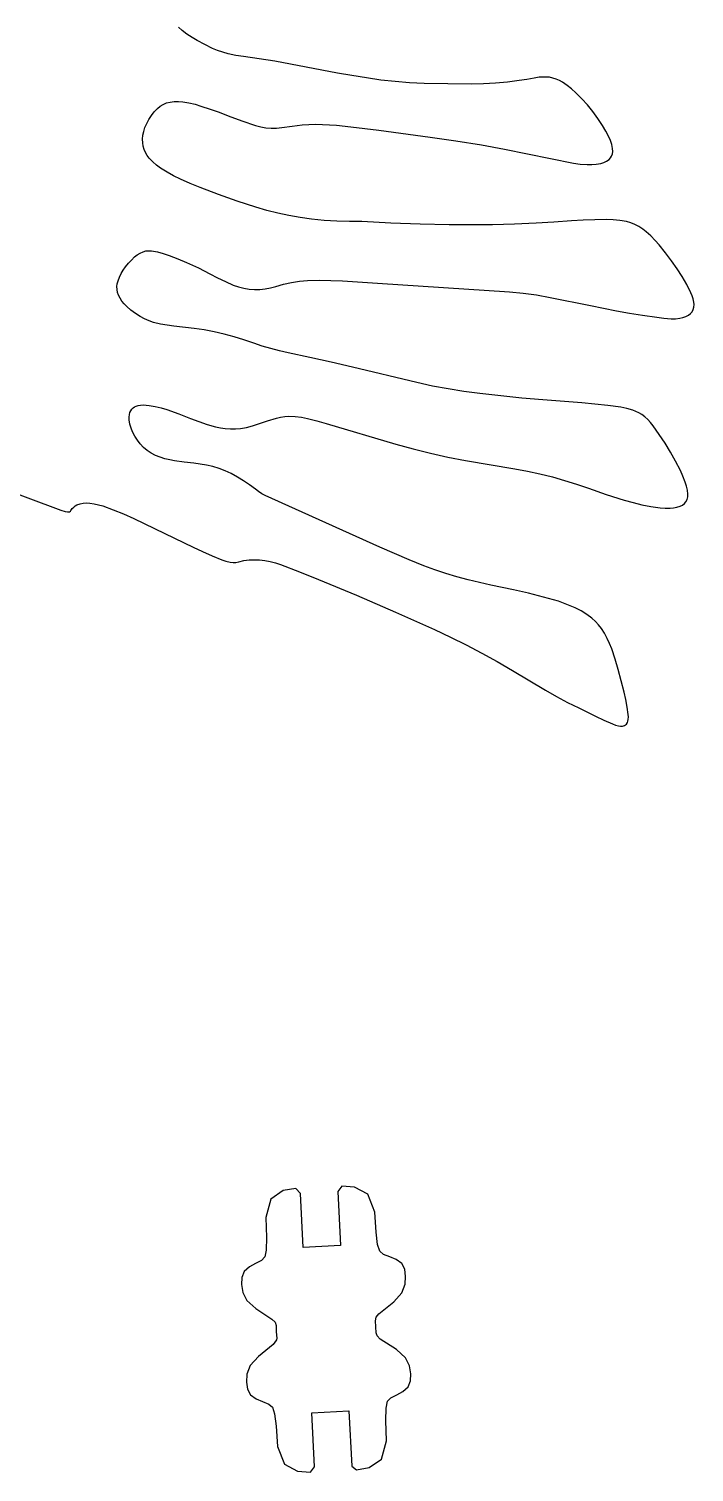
# Model space of a CAD drawing. Extents: x 31.2 to 77.5, y -5 to 41.3.
# Drawn here: x 67.5 to 77.17, y -0.69 to 20.3 of the extents above; entities that cross this region are included whole.
import ezdxf

# ---------------------------------------------------------------- set-up
doc = ezdxf.new("R2010")
doc.units = 0

msp = doc.modelspace()

# ---------------------------------------------------------------- linework, layer by layer
at = {"layer": '5'}
for p, q in [((69.726409, 20.274428), (69.674868, 20.31962)), ((69.797795, 20.221234), (69.726409, 20.274428)), ((69.871788, 20.17173), (69.797795, 20.221234)), ((69.948198, 20.126044), (69.871788, 20.17173)), ((70.057915, 20.067588), (69.948198, 20.126044)), ((70.169986, 20.013781), (70.057915, 20.067588)), ((70.243179, 19.982727), (70.169986, 20.013781)), ((70.318238, 19.956504), (70.243179, 19.982727)), ((70.394845, 19.935222), (70.318238, 19.956504)), ((70.506717, 19.911505), (70.394845, 19.935222)), ((70.619703, 19.893843), (70.506717, 19.911505)), ((70.848395, 19.861358), (70.619703, 19.893843)), ((71.076483, 19.824873), (70.848395, 19.861358)), ((71.303897, 19.7844), (71.076483, 19.824873)), ((71.988092, 19.654986), (71.303897, 19.7844)), ((72.196716, 19.616732), (71.988092, 19.654986)), ((72.40609, 19.582825), (72.196716, 19.616732)), ((72.616124, 19.55328), (72.40609, 19.582825)), ((72.824874, 19.529647), (72.616124, 19.55328)), ((73.034296, 19.512996), (72.824874, 19.529647)), ((74.455077, 19.523606), (74.282308, 19.508092)), ((74.627223, 19.544951), (74.455077, 19.523606)), ((74.736901, 19.562514), (74.627223, 19.544951)), ((74.846249, 19.582022), (74.736901, 19.562514)), ((74.918832, 19.592267), (74.846249, 19.582022)), ((74.992053, 19.595692), (74.918832, 19.592267)), ((75.065275, 19.592267), (74.992053, 19.595692)), ((75.115738, 19.581723), (75.065275, 19.592267)), ((75.16482, 19.565958), (75.115738, 19.581723)), ((75.211983, 19.545143), (75.16482, 19.565958)), ((75.25671, 19.519508), (75.211983, 19.545143)), ((73.244157, 19.503347), (73.034296, 19.512996)), ((73.589886, 19.495984), (73.244157, 19.503347)), ((73.93569, 19.494626), (73.589886, 19.495984)), ((74.109113, 19.498429), (73.93569, 19.494626)), ((74.282308, 19.508092), (74.109113, 19.498429)), ((75.323984, 19.473582), (75.25671, 19.519508)), ((75.387899, 19.423087), (75.323984, 19.473582)), ((75.448145, 19.368266), (75.387899, 19.423087)), ((75.535422, 19.281195), (75.448145, 19.368266)), ((69.322377, 19.08883), (69.367962, 19.137466)), ((69.367962, 19.137466), (69.408783, 19.170783)), ((69.408783, 19.170783), (69.453793, 19.198177)), ((69.453793, 19.198177), (69.502141, 19.219127)), ((69.502141, 19.219127), (69.552908, 19.233238)), ((69.552908, 19.233238), (69.614354, 19.240448)), ((69.614354, 19.240448), (69.676215, 19.241403)), ((69.676215, 19.241403), (69.737854, 19.236092)), ((69.737854, 19.236092), (69.826914, 19.22002)), ((69.826914, 19.22002), (69.915107, 19.199722)), ((69.915107, 19.199722), (70.002232, 19.175244)), ((70.002232, 19.175244), (70.135624, 19.131492)), ((70.135624, 19.131492), (70.267842, 19.084313)), ((75.618335, 19.18996), (75.535422, 19.281195)), ((75.696686, 19.094778), (75.618335, 19.18996)), ((69.187361, 18.860388), (69.213458, 18.921727)), ((69.213458, 18.921727), (69.244827, 18.980544)), ((69.244827, 18.980544), (69.281227, 19.036388)), ((69.281227, 19.036388), (69.322377, 19.08883)), ((70.267842, 19.084313), (70.398799, 19.03374)), ((70.398799, 19.03374), (70.595829, 18.958718)), ((70.595829, 18.958718), (70.795367, 18.890648)), ((70.795367, 18.890648), (70.870314, 18.871338)), ((71.325493, 18.884313), (71.473345, 18.90078)), ((71.473345, 18.90078), (71.571573, 18.907871)), ((71.571573, 18.907871), (71.670026, 18.910282)), ((71.670026, 18.910282), (71.768482, 18.90801)), ((71.768482, 18.90801), (71.973589, 18.894392)), ((71.973589, 18.894392), (72.178082, 18.873494)), ((75.770287, 18.995877), (75.696686, 19.094778)), ((75.838961, 18.893494), (75.770287, 18.995877)), ((75.887095, 18.810827), (75.838961, 18.893494)), ((69.153839, 18.694768), (69.158692, 18.75113)), ((69.155418, 18.63822), (69.153839, 18.694768)), ((69.158692, 18.75113), (69.169914, 18.806576)), ((69.169914, 18.806576), (69.187361, 18.860388)), ((70.870314, 18.871338), (70.9467, 18.858881)), ((70.9467, 18.858881), (71.0239, 18.853379)), ((71.0239, 18.853379), (71.10128, 18.854878)), ((71.10128, 18.854878), (71.178209, 18.863365)), ((71.178209, 18.863365), (71.325493, 18.884313)), ((72.178082, 18.873494), (72.587681, 18.823502)), ((72.587681, 18.823502), (73.333974, 18.72381)), ((73.333974, 18.72381), (73.707544, 18.670254)), ((75.930318, 18.725491), (75.887095, 18.810827)), ((75.953215, 18.671176), (75.930318, 18.725491)), ((69.163968, 18.590043), (69.155418, 18.63822)), ((69.177926, 18.543146), (69.163968, 18.590043)), ((69.19711, 18.498133), (69.177926, 18.543146)), ((69.221273, 18.455586), (69.19711, 18.498133)), ((73.707544, 18.670254), (74.080268, 18.611103)), ((74.080268, 18.611103), (74.414586, 18.547435)), ((74.414586, 18.547435), (74.748246, 18.480403)), ((74.748246, 18.480403), (75.416224, 18.344111)), ((75.971141, 18.615024), (75.953215, 18.671176)), ((75.97057, 18.447203), (75.981311, 18.479111)), ((75.98395, 18.557489), (75.971141, 18.615024)), ((75.981311, 18.479111), (75.985975, 18.515771)), ((75.985975, 18.515771), (75.98395, 18.557489)), ((69.250105, 18.416052), (69.221273, 18.455586)), ((69.300649, 18.362354), (69.250105, 18.416052)), ((69.355838, 18.313442), (69.300649, 18.362354)), ((69.415221, 18.269716), (69.355838, 18.313442)), ((69.508179, 18.211651), (69.415221, 18.269716)), ((75.416224, 18.344111), (75.51502, 18.330333)), ((75.51502, 18.330333), (75.614491, 18.322855)), ((75.614491, 18.322855), (75.680931, 18.322734)), ((75.680931, 18.322734), (75.747164, 18.327971)), ((75.747164, 18.327971), (75.812758, 18.338534)), ((75.812758, 18.338534), (75.855908, 18.351198)), ((75.855908, 18.351198), (75.896444, 18.370666)), ((75.896444, 18.370666), (75.933303, 18.396428)), ((75.933303, 18.396428), (75.954364, 18.419743)), ((75.954364, 18.419743), (75.97057, 18.447203)), ((69.60393, 18.158319), (69.508179, 18.211651)), ((69.702236, 18.109854), (69.60393, 18.158319)), ((69.844828, 18.047004), (69.702236, 18.109854)), ((69.98925, 17.988478), (69.844828, 18.047004)), ((70.257119, 17.887976), (69.98925, 17.988478)), ((70.527058, 17.793176), (70.257119, 17.887976)), ((70.798947, 17.704121), (70.527058, 17.793176)), ((70.958002, 17.656871), (70.798947, 17.704121)), ((71.11873, 17.61567), (70.958002, 17.656871)), ((71.280901, 17.580576), (71.11873, 17.61567)), ((71.444284, 17.55164), (71.280901, 17.580576)), ((71.608644, 17.528904), (71.444284, 17.55164)), ((71.791613, 17.511401), (71.608644, 17.528904)), ((71.975132, 17.501146), (71.791613, 17.511401)), ((72.158346, 17.496077), (71.975132, 17.501146)), ((72.34162, 17.494047), (72.158346, 17.496077)), ((72.76355, 17.473754), (72.34162, 17.494047)), ((73.185697, 17.458631), (72.76355, 17.473754)), ((73.607998, 17.44868), (73.185697, 17.458631)), ((73.924699, 17.446006), (73.607998, 17.44868)), ((74.241397, 17.449014), (73.924699, 17.446006)), ((74.55799, 17.457703), (74.241397, 17.449014)), ((74.874376, 17.472069), (74.55799, 17.457703)), ((75.129704, 17.486872), (74.874376, 17.472069)), ((75.384881, 17.504072), (75.129704, 17.486872)), ((75.554893, 17.514574), (75.384881, 17.504072)), ((75.725085, 17.521556), (75.554893, 17.514574)), ((75.895386, 17.525014), (75.725085, 17.521556)), ((75.992542, 17.52154), (75.895386, 17.525014)), ((76.089189, 17.511025), (75.992542, 17.52154)), ((76.184818, 17.493524), (76.089189, 17.511025)), ((76.24769, 17.474939), (76.184818, 17.493524)), ((76.308578, 17.45063), (76.24769, 17.474939)), ((76.366962, 17.420805), (76.308578, 17.45063)), ((76.422344, 17.385718), (76.366962, 17.420805)), ((76.474251, 17.345668), (76.422344, 17.385718)), ((76.539754, 17.285355), (76.474251, 17.345668)), ((76.601886, 17.221575), (76.539754, 17.285355)), ((76.660464, 17.154516), (76.601886, 17.221575)), ((69.037851, 16.979868), (69.075122, 17.010772)), ((69.075122, 17.010772), (69.116243, 17.036332)), ((69.116243, 17.036332), (69.160452, 17.056075)), ((69.160452, 17.056075), (69.200499, 17.066622)), ((69.200499, 17.066622), (69.241694, 17.070878)), ((69.241694, 17.070878), (69.283052, 17.068743)), ((69.283052, 17.068743), (69.369566, 17.052054)), ((69.369566, 17.052054), (69.454811, 17.029772)), ((69.454811, 17.029772), (69.538426, 17.001993)), ((69.538426, 17.001993), (69.666943, 16.952565)), ((76.75228, 17.0416), (76.660464, 17.154516)), ((76.840442, 16.925808), (76.75228, 17.0416)), ((68.8732, 16.789588), (68.907062, 16.837727)), ((68.907062, 16.837727), (68.947505, 16.887946)), ((68.947505, 16.887946), (68.991165, 16.935394)), ((68.991165, 16.935394), (69.037851, 16.979868)), ((69.666943, 16.952565), (69.793801, 16.899024)), ((69.793801, 16.899024), (69.965002, 16.819482)), ((69.965002, 16.819482), (70.132862, 16.73311)), ((76.92486, 16.807259), (76.840442, 16.925808)), ((76.997638, 16.695359), (76.92486, 16.807259)), ((68.781102, 16.54828), (68.785871, 16.590184)), ((68.785871, 16.590184), (68.796426, 16.631016)), ((68.796426, 16.631016), (68.8177, 16.685892)), ((68.8177, 16.685892), (68.843348, 16.738866)), ((68.843348, 16.738866), (68.8732, 16.789588)), ((70.132862, 16.73311), (70.24407, 16.67533)), ((70.24407, 16.67533), (70.357132, 16.621268)), ((70.357132, 16.621268), (70.471923, 16.570983)), ((71.089371, 16.552378), (71.201841, 16.585222)), ((71.201841, 16.585222), (71.316219, 16.610631)), ((71.316219, 16.610631), (71.432016, 16.628498)), ((71.432016, 16.628498), (71.548734, 16.638744)), ((71.548734, 16.638744), (71.718834, 16.641941)), ((71.718834, 16.641941), (71.888952, 16.639976)), ((71.888952, 16.639976), (72.058932, 16.63285)), ((72.058932, 16.63285), (72.569131, 16.60051)), ((72.569131, 16.60051), (73.527662, 16.536043)), ((77.063899, 16.57948), (76.997638, 16.695359)), ((68.782213, 16.50612), (68.781102, 16.54828)), ((68.789181, 16.464525), (68.782213, 16.50612)), ((68.801871, 16.424305), (68.789181, 16.464525)), ((68.825276, 16.378947), (68.801871, 16.424305)), ((68.853297, 16.336287), (68.825276, 16.378947)), ((70.471923, 16.570983), (70.54625, 16.54475)), ((70.54625, 16.54475), (70.622602, 16.525176)), ((70.622602, 16.525176), (70.700383, 16.512414)), ((70.700383, 16.512414), (70.778986, 16.506563)), ((70.778986, 16.506563), (70.857799, 16.50767)), ((70.857799, 16.50767), (70.936207, 16.515726)), ((70.936207, 16.515726), (71.013599, 16.530667)), ((71.013599, 16.530667), (71.089371, 16.552378)), ((73.527662, 16.536043), (74.486192, 16.474664)), ((74.486192, 16.474664), (74.683462, 16.454999)), ((74.683462, 16.454999), (74.879813, 16.427651)), ((74.879813, 16.427651), (75.074948, 16.392663)), ((75.074948, 16.392663), (75.663704, 16.272031)), ((77.123426, 16.460002), (77.063899, 16.57948)), ((77.141038, 16.415116), (77.123426, 16.460002)), ((77.155321, 16.369062), (77.141038, 16.415116)), ((68.885627, 16.296792), (68.853297, 16.336287)), ((68.921911, 16.260895), (68.885627, 16.296792)), ((68.984176, 16.20829), (68.921911, 16.260895)), ((69.049667, 16.15976), (68.984176, 16.20829)), ((75.663704, 16.272031), (76.041358, 16.194865)), ((76.041358, 16.194865), (76.229662, 16.161348)), ((77.116602, 16.155807), (77.141267, 16.184171)), ((77.141267, 16.184171), (77.156662, 16.216424)), ((77.166198, 16.322087), (77.155321, 16.369062)), ((77.156662, 16.216424), (77.166115, 16.250891)), ((77.166115, 16.250891), (77.169327, 16.286485)), ((77.169327, 16.286485), (77.166198, 16.322087)), ((69.118116, 16.1155), (69.049667, 16.15976)), ((69.181034, 16.081063), (69.118116, 16.1155)), ((69.246586, 16.051951), (69.181034, 16.081063)), ((69.314322, 16.028364), (69.246586, 16.051951)), ((69.411567, 16.00491), (69.314322, 16.028364)), ((69.509914, 15.986616), (69.411567, 16.00491)), ((69.609088, 15.973532), (69.509914, 15.986616)), ((69.903854, 15.939392), (69.609088, 15.973532)), ((76.229662, 16.161348), (76.419011, 16.134351)), ((76.419011, 16.134351), (76.626977, 16.103244)), ((76.626977, 16.103244), (76.730674, 16.089262)), ((76.730674, 16.089262), (76.834942, 16.080512)), ((76.834942, 16.080512), (76.898097, 16.082273)), ((76.898097, 16.082273), (76.960918, 16.088983)), ((76.960918, 16.088983), (77.00456, 16.098511)), ((77.00456, 16.098511), (77.046753, 16.113179)), ((77.046753, 16.113179), (77.086893, 16.132779)), ((77.086893, 16.132779), (77.116602, 16.155807)), ((70.04936, 15.918351), (69.903854, 15.939392)), ((70.193838, 15.891136), (70.04936, 15.918351)), ((70.337027, 15.857797), (70.193838, 15.891136)), ((70.482664, 15.818385), (70.337027, 15.857797)), ((70.627095, 15.774763), (70.482664, 15.818385)), ((70.7702, 15.726969), (70.627095, 15.774763)), ((70.893277, 15.684825), (70.7702, 15.726969)), ((71.017767, 15.647061), (70.893277, 15.684825)), ((71.143516, 15.613725), (71.017767, 15.647061)), ((71.270365, 15.584859), (71.143516, 15.613725)), ((71.582645, 15.519342), (71.270365, 15.584859)), ((71.894014, 15.449624), (71.582645, 15.519342)), ((72.204416, 15.37572), (71.894014, 15.449624)), ((73.138467, 15.151902), (72.204416, 15.37572)), ((73.365914, 15.103029), (73.138467, 15.151902)), ((73.594591, 15.060278), (73.365914, 15.103029)), ((73.824333, 15.02368), (73.594591, 15.060278)), ((74.054975, 14.99326), (73.824333, 15.02368)), ((74.360108, 14.959141), (74.054975, 14.99326)), ((74.665625, 14.928645), (74.360108, 14.959141)), ((74.971483, 14.901775), (74.665625, 14.928645)), ((68.961421, 14.688547), (68.968787, 14.716488)), ((68.968787, 14.716488), (68.980496, 14.742905)), ((68.980496, 14.742905), (68.996249, 14.767129)), ((68.996249, 14.767129), (69.014358, 14.785412)), ((69.014358, 14.785412), (69.03734, 14.800572)), ((69.03734, 14.800572), (69.062222, 14.81236)), ((69.062222, 14.81236), (69.088511, 14.820542)), ((69.088511, 14.820542), (69.125375, 14.826493)), ((69.125375, 14.826493), (69.162664, 14.828494)), ((69.162664, 14.828494), (69.250172, 14.821314)), ((69.250172, 14.821314), (69.336892, 14.807568)), ((69.336892, 14.807568), (69.422332, 14.787336)), ((69.422332, 14.787336), (69.506007, 14.760731)), ((69.506007, 14.760731), (69.678328, 14.697723)), ((69.678328, 14.697723), (69.84935, 14.631271)), ((75.536821, 14.856131), (74.971483, 14.901775)), ((75.725712, 14.839626), (75.536821, 14.856131)), ((75.914189, 14.818921), (75.725712, 14.839626)), ((76.102159, 14.794026), (75.914189, 14.818921)), ((76.190128, 14.776159), (76.102159, 14.794026)), ((76.276652, 14.752255), (76.190128, 14.776159)), ((76.323334, 14.734403), (76.276652, 14.752255)), ((76.368218, 14.712417), (76.323334, 14.734403)), ((76.410938, 14.686476), (76.368218, 14.712417)), ((68.957649, 14.64934), (68.961421, 14.688547)), ((68.958622, 14.609964), (68.957649, 14.64934)), ((68.968911, 14.550324), (68.958622, 14.609964)), ((68.985382, 14.492087), (68.968911, 14.550324)), ((69.007855, 14.435893), (68.985382, 14.492087)), ((69.84935, 14.631271), (69.968518, 14.585612)), ((69.968518, 14.585612), (70.089525, 14.545078)), ((70.089525, 14.545078), (70.212151, 14.509744)), ((70.212151, 14.509744), (70.283514, 14.493589)), ((70.283514, 14.493589), (70.355931, 14.48313)), ((70.355931, 14.48313), (70.428948, 14.478432)), ((70.502108, 14.479525), (70.574953, 14.486401)), ((70.574953, 14.486401), (70.663624, 14.502203)), ((70.663624, 14.502203), (70.751093, 14.523689)), ((70.751093, 14.523689), (70.836994, 14.55077)), ((70.836994, 14.55077), (70.967587, 14.594818)), ((70.967587, 14.594818), (71.099035, 14.636244)), ((71.099035, 14.636244), (71.158384, 14.650604)), ((71.158384, 14.650604), (71.218776, 14.659622)), ((71.218776, 14.659622), (71.279731, 14.663226)), ((71.279731, 14.663226), (71.37085, 14.659728)), ((71.37085, 14.659728), (71.461394, 14.648917)), ((71.461394, 14.648917), (71.550775, 14.630863)), ((71.550775, 14.630863), (71.686685, 14.596399)), ((71.686685, 14.596399), (71.821818, 14.559004)), ((71.821818, 14.559004), (72.83336, 14.257544)), ((76.451146, 14.656791), (76.410938, 14.686476)), ((76.495403, 14.6152), (76.451146, 14.656791)), ((76.536554, 14.570533), (76.495403, 14.6152)), ((76.574385, 14.523021), (76.536554, 14.570533)), ((76.66258, 14.399233), (76.574385, 14.523021)), ((69.039971, 14.374557), (69.007855, 14.435893)), ((69.077498, 14.316375), (69.039971, 14.374557)), ((69.120129, 14.261821), (69.077498, 14.316375)), ((70.428948, 14.478432), (70.502108, 14.479525)), ((76.746321, 14.272388), (76.66258, 14.399233)), ((69.16809, 14.211186), (69.120129, 14.261821)), ((69.221209, 14.165989), (69.16809, 14.211186)), ((69.278871, 14.126754), (69.221209, 14.165989)), ((69.34041, 14.093932), (69.278871, 14.126754)), ((69.408022, 14.067351), (69.34041, 14.093932)), ((69.477173, 14.045079), (69.408022, 14.067351)), ((72.83336, 14.257544), (73.083863, 14.188391)), ((73.083863, 14.188391), (73.336066, 14.125723)), ((73.336066, 14.125723), (73.589802, 14.069582)), ((73.589802, 14.069582), (73.844902, 14.020007)), ((76.8255, 14.142647), (76.746321, 14.272388)), ((76.900019, 14.010174), (76.8255, 14.142647)), ((69.547589, 14.027205), (69.477173, 14.045079)), ((69.61899, 14.0138), (69.547589, 14.027205)), ((69.758051, 13.994657), (69.61899, 14.0138)), ((69.897571, 13.979202), (69.758051, 13.994657)), ((69.990725, 13.967182), (69.897571, 13.979202)), ((70.083291, 13.951257), (69.990725, 13.967182)), ((70.175204, 13.930614), (70.083291, 13.951257)), ((70.265349, 13.903262), (70.175204, 13.930614)), ((70.353235, 13.869349), (70.265349, 13.903262)), ((70.438388, 13.829059), (70.353235, 13.869349)), ((73.844902, 14.020007), (74.565759, 13.899273)), ((74.565759, 13.899273), (74.748035, 13.866321)), ((74.748035, 13.866321), (74.929077, 13.827156)), ((76.969782, 13.875136), (76.900019, 14.010174)), ((77.00765, 13.790296), (76.969782, 13.875136)), ((66.719476, 13.761823), (67.963643, 13.298927)), ((70.531117, 13.778358), (70.438388, 13.829059)), ((70.621343, 13.723326), (70.531117, 13.778358)), ((70.708865, 13.664086), (70.621343, 13.723326)), ((70.793485, 13.600771), (70.708865, 13.664086)), ((74.929077, 13.827156), (75.108674, 13.781823)), ((75.108674, 13.781823), (75.286616, 13.730376)), ((75.286616, 13.730376), (75.460513, 13.674291)), ((75.460513, 13.674291), (75.633446, 13.615301)), ((77.041141, 13.703636), (77.00765, 13.790296)), ((77.05857, 13.647649), (77.041141, 13.703636)), ((77.070926, 13.59033), (77.05857, 13.647649)), ((70.83833, 13.56677), (70.793485, 13.600771)), ((70.886158, 13.537112), (70.83833, 13.56677)), ((70.93655, 13.512056), (70.886158, 13.537112)), ((72.60071, 12.761349), (70.93655, 13.512056)), ((75.633446, 13.615301), (75.89255, 13.526348)), ((75.89255, 13.526348), (76.153691, 13.443562)), ((76.153691, 13.443562), (76.281817, 13.407428)), ((77.050058, 13.42048), (77.06647, 13.45214)), ((77.06647, 13.45214), (77.075928, 13.48931)), ((77.07811, 13.532135), (77.070926, 13.59033)), ((77.075928, 13.48931), (77.07811, 13.532135)), ((67.963643, 13.298927), (68.02781, 13.277824)), ((68.02781, 13.277824), (68.059585, 13.27143)), ((68.059585, 13.27143), (68.091977, 13.272545)), ((68.091977, 13.272545), (68.103838, 13.280657)), ((68.103838, 13.280657), (68.112476, 13.292141)), ((68.112476, 13.292141), (68.132055, 13.320694)), ((68.132055, 13.320694), (68.152105, 13.341911)), ((68.152105, 13.341911), (68.174847, 13.360214)), ((68.174847, 13.360214), (68.19986, 13.375264)), ((68.19986, 13.375264), (68.245083, 13.391342)), ((68.245083, 13.391342), (68.292056, 13.401197)), ((68.292056, 13.401197), (68.339928, 13.404651)), ((68.339928, 13.404651), (68.387829, 13.401641)), ((68.387829, 13.401641), (68.451275, 13.391028)), ((68.451275, 13.391028), (68.514001, 13.376768)), ((68.514001, 13.376768), (68.575799, 13.35891)), ((68.575799, 13.35891), (68.727907, 13.303484)), ((68.727907, 13.303484), (68.877736, 13.242162)), ((68.877736, 13.242162), (69.025056, 13.175037)), ((76.281817, 13.407428), (76.411398, 13.376922)), ((76.411398, 13.376922), (76.542188, 13.352101)), ((76.542188, 13.352101), (76.673936, 13.333013)), ((76.673936, 13.333013), (76.746434, 13.328411)), ((76.746434, 13.328411), (76.819078, 13.328269)), ((76.819078, 13.328269), (76.868303, 13.332383)), ((76.868303, 13.332383), (76.916852, 13.34149)), ((76.916852, 13.34149), (76.964221, 13.355497)), ((76.964221, 13.355497), (76.998421, 13.372464)), ((76.998421, 13.372464), (77.027204, 13.394023)), ((77.027204, 13.394023), (77.050058, 13.42048)), ((69.025056, 13.175037), (69.474313, 12.958706)), ((69.474313, 12.958706), (69.88905, 12.758306)), ((69.88905, 12.758306), (70.025868, 12.694318)), ((70.025868, 12.694318), (70.164139, 12.633534)), ((70.164139, 12.633534), (70.303787, 12.575986)), ((72.812806, 12.665759), (72.60071, 12.761349)), ((73.026842, 12.574596), (72.812806, 12.665759)), ((70.303787, 12.575986), (70.36476, 12.555386)), ((70.36476, 12.555386), (70.427364, 12.540463)), ((70.427364, 12.540463), (70.468767, 12.536121)), ((70.468767, 12.536121), (70.510327, 12.538556)), ((70.510327, 12.538556), (70.55094, 12.547704)), ((70.55094, 12.547704), (70.625636, 12.563783)), ((70.625636, 12.563783), (70.70141, 12.573601)), ((70.70141, 12.573601), (70.777738, 12.577089)), ((70.777738, 12.577089), (70.854092, 12.574223)), ((70.854092, 12.574223), (70.931479, 12.564998)), ((70.931479, 12.564998), (71.008043, 12.550446)), ((71.008043, 12.550446), (71.083418, 12.530636)), ((71.083418, 12.530636), (71.157244, 12.505664)), ((71.157244, 12.505664), (71.434028, 12.400288)), ((71.434028, 12.400288), (71.708628, 12.289346)), ((73.242726, 12.487898), (73.026842, 12.574596)), ((73.400672, 12.429115), (73.242726, 12.487898)), ((73.560435, 12.375466), (73.400672, 12.429115)), ((71.708628, 12.289346), (72.260012, 12.059561)), ((73.721848, 12.327008), (73.560435, 12.375466)), ((73.884743, 12.28379), (73.721848, 12.327008)), ((74.212538, 12.207153), (73.884743, 12.28379)), ((74.54186, 12.137373), (74.212538, 12.207153)), ((72.260012, 12.059561), (72.829836, 11.815906)), ((74.762628, 12.089203), (74.54186, 12.137373)), ((74.981742, 12.033997), (74.762628, 12.089203)), ((75.198978, 11.971811), (74.981742, 12.033997)), ((75.321735, 11.927838), (75.198978, 11.971811)), ((72.829836, 11.815906), (73.395336, 11.562379)), ((75.441809, 11.87699), (75.321735, 11.927838)), ((75.526723, 11.833124), (75.441809, 11.87699)), ((75.607841, 11.782582), (75.526723, 11.833124)), ((75.68464, 11.72569), (75.607841, 11.782582)), ((73.395336, 11.562379), (73.627257, 11.452678)), ((75.734123, 11.680276), (75.68464, 11.72569)), ((75.779742, 11.630983), (75.734123, 11.680276)), ((75.821195, 11.578137), (75.779742, 11.630983)), ((75.86615, 11.507244), (75.821195, 11.578137)), ((73.627257, 11.452678), (73.856849, 11.338182)), ((73.856849, 11.338182), (74.084011, 11.218939)), ((75.906378, 11.433566), (75.86615, 11.507244)), ((75.941706, 11.357417), (75.906378, 11.433566)), ((75.971984, 11.279123), (75.941706, 11.357417)), ((74.084011, 11.218939), (74.308647, 11.095002)), ((76.020494, 11.13023), (75.971984, 11.279123)), ((76.065057, 10.980109), (76.020494, 11.13023)), ((74.308647, 11.095002), (74.53066, 10.966425)), ((74.53066, 10.966425), (75.011651, 10.679766)), ((76.110835, 10.816476), (76.065057, 10.980109)), ((76.15406, 10.652149), (76.110835, 10.816476)), ((75.011651, 10.679766), (75.169144, 10.588708)), ((75.169144, 10.588708), (75.329532, 10.502851)), ((75.329532, 10.502851), (75.492643, 10.422287)), ((76.178953, 10.543832), (76.15406, 10.652149)), ((76.198503, 10.434425), (76.178953, 10.543832)), ((75.492643, 10.422287), (75.737563, 10.302345)), ((75.737563, 10.302345), (75.859134, 10.243382)), ((76.212665, 10.32419), (76.198503, 10.434425)), ((76.211977, 10.255525), (76.213503, 10.289845)), ((76.213503, 10.289845), (76.212665, 10.32419)), ((75.859134, 10.243382), (75.982482, 10.188235)), ((75.982482, 10.188235), (76.025564, 10.173126)), ((76.025564, 10.173126), (76.069591, 10.161051)), ((76.069591, 10.161051), (76.098651, 10.156826)), ((76.098651, 10.156826), (76.127999, 10.157835)), ((76.127999, 10.157835), (76.1567, 10.164046)), ((76.1567, 10.164046), (76.173388, 10.173388)), ((76.173388, 10.173388), (76.187422, 10.186859)), ((76.187422, 10.186859), (76.199346, 10.208294)), ((76.199346, 10.208294), (76.207605, 10.231389)), ((76.207605, 10.231389), (76.211977, 10.255525)), ((71.197891, 3.401851), (71.017464, 3.279975)), ((71.381555, 3.433603), (71.197891, 3.401851)), ((71.448912, 3.361297), (71.381555, 3.433603)), ((71.489081, 2.577117), (71.448912, 3.361297)), ((72.048563, 3.4647), (71.989451, 3.388986)), ((71.989451, 3.388986), (72.029619, 2.604806)), ((72.234514, 3.451891), (72.048563, 3.4647)), ((72.426451, 3.349097), (72.234514, 3.451891)), ((71.017464, 3.279975), (70.943103, 3.011559)), ((72.527841, 3.089679), (72.426451, 3.349097)), ((70.943103, 3.011559), (70.952519, 2.718028)), ((72.548477, 2.796712), (72.527841, 3.089679)), ((72.569507, 2.617152), (72.548477, 2.796712)), ((70.949952, 2.53726), (70.92807, 2.437518)), ((70.952519, 2.718028), (70.949952, 2.53726)), ((72.029619, 2.604806), (71.489081, 2.577117)), ((72.601468, 2.520177), (72.569507, 2.617152)), ((72.654899, 2.474967), (72.601468, 2.520177)), ((70.79243, 2.341961), (70.706548, 2.294563)), ((70.879539, 2.387065), (70.79243, 2.341961)), ((70.92807, 2.437518), (70.879539, 2.387065)), ((72.746167, 2.438986), (72.654899, 2.474967)), ((72.836451, 2.400603), (72.746167, 2.438986)), ((72.920603, 2.341608), (72.836451, 2.400603)), ((72.963673, 2.258751), (72.920603, 2.341608)), ((70.594473, 2.140449), (70.592194, 2.036128)), ((70.628862, 2.227275), (70.594473, 2.140449)), ((70.706548, 2.294563), (70.628862, 2.227275)), ((72.976595, 2.15521), (72.963673, 2.258751)), ((72.971578, 2.040274), (72.976595, 2.15521)), ((70.592194, 2.036128), (70.608936, 1.922307)), ((70.608936, 1.922307), (70.670001, 1.803777)), ((72.805055, 1.784945), (72.922954, 1.916125)), ((72.922954, 1.916125), (72.971578, 2.040274)), ((70.670001, 1.803777), (70.800692, 1.68533)), ((70.800692, 1.68533), (71.03387, 1.531954)), ((72.588757, 1.608551), (72.805055, 1.784945)), ((71.03387, 1.531954), (71.080052, 1.487463)), ((71.080052, 1.487463), (71.09318, 1.439529)), ((72.539178, 1.510542), (72.547352, 1.559569)), ((72.54548, 1.423241), (72.539178, 1.510542)), ((72.547352, 1.559569), (72.588757, 1.608551)), ((71.09318, 1.439529), (71.096401, 1.347327)), ((71.096401, 1.347327), (71.102734, 1.255287)), ((72.549315, 1.335796), (72.54548, 1.423241)), ((72.562464, 1.287863), (72.549315, 1.335796)), ((72.608659, 1.243373), (72.562464, 1.287863)), ((71.05285, 1.164189), (70.836549, 0.987782)), ((71.098653, 1.230778), (71.05285, 1.164189)), ((71.102734, 1.255287), (71.094246, 1.213167)), ((71.094246, 1.213167), (71.098653, 1.230778)), ((72.841857, 1.089998), (72.608659, 1.243373)), ((72.972535, 0.971543), (72.841857, 1.089998)), ((70.718648, 0.856596), (70.670019, 0.732452)), ((70.836549, 0.987782), (70.718648, 0.856596)), ((73.033589, 0.853013), (72.972535, 0.971543)), ((73.050323, 0.739196), (73.033589, 0.853013)), ((70.670019, 0.732452), (70.665001, 0.617521)), ((73.01367, 0.548047), (73.04804, 0.634877)), ((73.04804, 0.634877), (73.050323, 0.739196)), ((70.665001, 0.617521), (70.677931, 0.513975)), ((70.677931, 0.513975), (70.721001, 0.431119)), ((70.721001, 0.431119), (70.805152, 0.372125)), ((72.76301, 0.388263), (72.850111, 0.43337)), ((72.850111, 0.43337), (72.93599, 0.480764)), ((72.93599, 0.480764), (73.01367, 0.548047)), ((70.805152, 0.372125), (70.895435, 0.333748)), ((70.895435, 0.333748), (70.986704, 0.297778)), ((70.986704, 0.297778), (71.040136, 0.252547)), ((71.040136, 0.252547), (71.072097, 0.155563)), ((72.690015, 0.057292), (72.692592, 0.238065)), ((72.692592, 0.238065), (72.714479, 0.33781)), ((72.714479, 0.33781), (72.76301, 0.388263)), ((71.072097, 0.155563), (71.093127, -0.023996)), ((71.612332, 0.170959), (72.152871, 0.198648)), ((71.652626, -0.61567), (71.612332, 0.170959)), ((72.152871, 0.198648), (72.194017, -0.604634)), ((72.699411, -0.236251), (72.690015, 0.057292)), ((71.093127, -0.023996), (71.113763, -0.316952)), ((71.113763, -0.316952), (71.21516, -0.576366)), ((72.625043, -0.504663), (72.699411, -0.236251)), ((71.21516, -0.576366), (71.407096, -0.679167)), ((71.593044, -0.691986), (71.652626, -0.61567)), ((72.194017, -0.604634), (72.260957, -0.658307)), ((72.260957, -0.658307), (72.444617, -0.626545)), ((72.444617, -0.626545), (72.625043, -0.504663)), ((71.407096, -0.679167), (71.593044, -0.691986)), ((71.407096, -0.679167), (71.407096, -0.679167))]:
    msp.add_line(p, q, dxfattribs=at)

doc.saveas('drawing.dxf')
